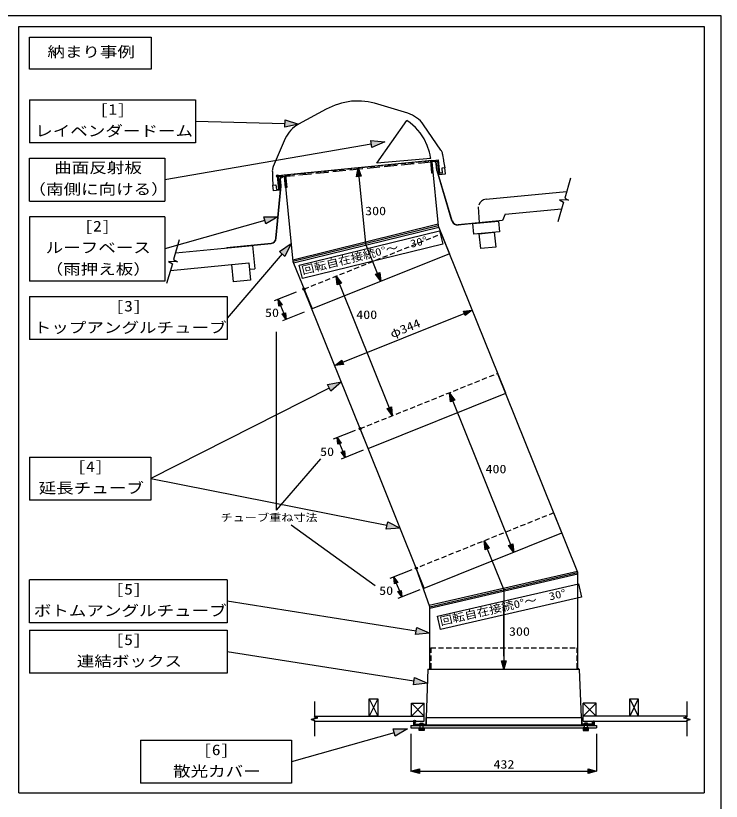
# Model space of a CAD drawing. Units: millimetres at full size, sheet at 1:10; details may follow other scales. Extents: x -2000 to 2000, y -1400 to 1400.
# Drawn here: x 358 to 2000, y -428 to 1400 of the extents above; entities that cross this region are included whole.
import ezdxf
from ezdxf.enums import TextEntityAlignment as Align

# ---------------------------------------------------------------- set-up
doc = ezdxf.new("R2010")
doc.units = ezdxf.units.MM
doc.header["$LTSCALE"] = 10
doc.header["$PDMODE"] = 32
doc.header["$PDSIZE"] = 5
doc.linetypes.add('DASHED1', pattern=[1.8, 1.2, -0.6])
doc.linetypes.add('DASHED3', pattern=[4, 3, -1])
for name, color, linetype in [('8-0', 7, 'Continuous'), ('F-6', 7, 'Continuous'), ('F-7', 7, 'Continuous'), ('F-8', 7, 'Continuous'), ('F-C', 7, 'Continuous'), ('F-D', 7, 'Continuous'), ('F-E', 7, 'Continuous'), ('F-F', 7, 'Continuous')]:
    doc.layers.add(name, color=color, linetype=linetype)
doc.styles.add('ＭＳ ゴシック', font='')
doc.styles.get('ＭＳ ゴシック').set_extended_font_data('MS Gothic')

msp = doc.modelspace()

# ---------------------------------------------------------------- linework, layer by layer
at = {"layer": '8-0'}
msp.add_lwpolyline([(-2000, -1400), (2000, -1400), (2000, 1400), (-2000, 1400)], close=True, dxfattribs=at)
at = {"layer": 'F-6'}
for p, q in [((1452.88, 973.2), (1640.17, 991.32)), ((1434.65, 955.64), (1437.05, 917.96)), ((1496.88, 937.97), (1628.3, 950.68)), ((1496.88, 937.97), (1490.67, 923.15)), ((1490.67, 923.15), (1437.05, 917.96)), ((730.26, 848.37), (909.29, 865.69)), ((909.29, 865.69), (914.54, 811.35)), ((718.18, 807.02), (884.26, 823.08)), ((902.45, 810.18), (914.54, 811.35)), ((1200.93, -189.8), (1180.93, -229.8)), ((1180.93, -189.8), (1200.93, -229.8)), ((1200.93, -189.8), (1180.93, -229.8)), ((1180.93, -189.8), (1200.93, -229.8)), ((1278.93, -199.8), (1308.93, -229.8)), ((1708.93, -199.8), (1678.93, -199.8)), ((1678.93, -199.8), (1708.93, -229.8)), ((1786.93, -189.8), (1806.93, -229.8)), ((1806.93, -189.8), (1786.93, -229.8)), ((1786.93, -189.8), (1806.93, -229.8)), ((1806.93, -189.8), (1786.93, -229.8)), ((1053.51, -229.8), (1308.93, -229.8)), ((1308.93, -241.8), (1308.93, -229.8)), ((1919.74, -229.8), (1678.93, -229.8)), ((1053.51, -241.8), (1308.93, -241.8)), ((1678.93, -241.8), (1919.74, -241.8))]:
    msp.add_line(p, q, dxfattribs=at)
for points in [[(1649.04, 1021.71), (1635.64, 975.8), (1644.54, 970.6), (1623.94, 971.4), (1632.84, 966.2), (1619.43, 920.29)], [(739.03, 878.41), (725.62, 832.49), (734.52, 827.29), (713.92, 828.1), (722.82, 822.89), (709.41, 776.98)], [(1053.51, -195.55), (1053.51, -231.8), (1061.01, -233.8), (1046.01, -237.8), (1053.51, -239.8), (1053.51, -276.05)], [(1278.93, -229.8), (1278.93, -199.8), (1308.93, -199.8)], [(1308.93, -229.8), (1308.93, -199.8), (1278.93, -229.8)], [(1678.93, -241.8), (1678.93, -229.8), (1678.93, -199.8)], [(1708.93, -229.8), (1708.93, -199.8), (1678.93, -229.8)], [(1919.74, -195.55), (1919.74, -231.8), (1912.24, -233.8), (1927.24, -237.8), (1919.74, -239.8), (1919.74, -276.05)], [(1053.51, -241.8), (1053.51, -239.8), (1046.01, -237.8), (1061.01, -233.8), (1053.51, -231.8), (1054.41, -229.8)], [(1919.74, -241.8), (1919.74, -239.8), (1927.24, -237.8), (1912.24, -233.8), (1919.74, -231.8), (1918.84, -229.8)]]:
    msp.add_lwpolyline(points, dxfattribs=at)
for points in [[(1422.04, 916.51), (1481.76, 922.29), (1484.16, 897.4), (1424.44, 891.62)], [(1436.89, 892.83), (1471.72, 896.2), (1475.09, 861.36), (1440.26, 857.99)], [(860.92, 820.82), (900.74, 824.68), (904.59, 784.86), (864.77, 781.01)], [(1180.93, -189.8), (1200.93, -189.8), (1200.93, -229.8), (1180.93, -229.8)], [(1180.93, -189.8), (1200.93, -189.8), (1200.93, -229.8), (1180.93, -229.8)], [(1786.93, -189.8), (1806.93, -189.8), (1806.93, -229.8), (1786.93, -229.8)], [(1786.93, -189.8), (1806.93, -189.8), (1806.93, -229.8), (1786.93, -229.8)]]:
    msp.add_lwpolyline(points, close=True, dxfattribs=at)
msp.add_arc((1454.8, 953.3), 20, 95.52486, 163.72346, dxfattribs=at)
at = {"layer": 'F-7'}
for p, q in [((1326.38, 1063.02), (983.26, 1028.71)), ((1326.67, 1060.08), (1341.55, 911.26)), ((983.51, 1026.18), (1003.32, 828.08)), ((1156.81, 1025.97), (1172.44, 869.67)), ((1341.22, 914.65), (1002.98, 831.47)), ((1341.55, 911.26), (1003.32, 828.08)), ((1004.6, 824.91), (1342.95, 908.11)), ((1341.55, 911.26), (1367.68, 846.32)), ((1265.83, 879.37), (1265.88, 879.37)), ((1498.35, 521.63), (1349.02, 892.71)), ((1200.27, 800.51), (1172.44, 869.67)), ((1367.68, 846.32), (1047.78, 717.59)), ((1003.32, 828.08), (1047.78, 717.59)), ((1098.45, 799.47), (1098.39, 799.47)), ((1111.4, 775.53), (1227.13, 487.94)), ((1011.12, 756.73), (960.1, 736.2)), ((1178.45, 392.89), (1029.12, 763.97)), ((974.73, 725.91), (982.19, 707.37)), ((1029.78, 710.34), (978.76, 689.81)), ((1119.26, 593.55), (1402.05, 707.35)), ((1629.01, 196.93), (1479.68, 568.01)), ((1178.45, 392.89), (1498.35, 521.63)), ((1375.49, 503.27), (1509.89, 169.3)), ((1309.11, 68.2), (1159.78, 439.28)), ((1148.13, 435.12), (1097.11, 414.59)), ((1111.74, 404.3), (1119.2, 385.76)), ((1166.8, 388.74), (1115.77, 368.21)), ((1666.33, 104.2), (1610.35, 243.32)), ((1309.11, 68.2), (1629.01, 196.93)), ((1455.59, 159.48), (1493.93, 64.22)), ((1280.13, 110.79), (1229.11, 90.26)), ((1290.83, 114.74), (1290.47, 114.59)), ((1321.53, 24.24), (1290.47, 114.59)), ((1320.07, 28.17), (1665.32, 107.48)), ((1321.53, 24.24), (1666.33, 104.2)), ((1666.33, 100.72), (1321.82, 20.83)), ((1243.74, 79.97), (1251.18, 61.49)), ((1298.8, 64.41), (1247.77, 43.87)), ((1493.93, 64.22), (1493.93, -100.8)), ((1321.53, -120.8), (1321.53, 24.24)), ((1493.93, -90.15), (1493.93, 25.92)), ((1317.43, -120.8), (1313.43, -232.8)), ((1317.43, -120.8), (1670.43, -120.8)), ((1320.93, -117.8), (1320.93, -120.8)), ((1320.93, -117.8), (1323.93, -117.8)), ((1321.53, -120.8), (1666.33, -120.8)), ((1663.93, -117.8), (1666.93, -117.8)), ((1666.93, -117.8), (1666.93, -120.8)), ((1674.43, -232.8), (1670.43, -120.8)), ((1312.43, -232.8), (1675.43, -232.8)), ((1312.43, -232.8), (1312.43, -248.8)), ((1313.43, -232.8), (1313.43, -249.8)), ((1674.43, -232.8), (1674.43, -249.8)), ((1675.43, -232.8), (1675.43, -248.8)), ((1286.43, -241.8), (1287.43, -241.8)), ((1286.43, -247.8), (1286.43, -241.8)), ((1287.43, -247.8), (1287.43, -241.8)), ((1288.43, -248.8), (1312.43, -248.8)), ((1288.43, -249.8), (1699.43, -249.8)), ((1699.43, -248.8), (1675.43, -248.8)), ((1700.43, -241.8), (1701.43, -241.8)), ((1700.43, -247.8), (1700.43, -241.8)), ((1701.43, -241.8), (1701.43, -247.8))]:
    msp.add_line(p, q, dxfattribs=at)
at = {"layer": 'F-7', "linetype": 'DASHED1'}
for p, q in [((1029.12, 763.97), (1349.02, 892.71)), ((1159.78, 439.28), (1479.68, 568.01)), ((1610.35, 243.32), (1290.47, 114.59)), ((1323.93, -70.8), (1323.93, -120.8))]:
    msp.add_line(p, q, dxfattribs=at)
at = {"layer": 'F-7'}
for points in [[(1154.82, 1045.87), (1162.14, 1026.5), (1151.47, 1025.44)], [(1017.86, 819.4), (1344.74, 899.79), (1352.39, 868.71), (1025.5, 788.33)], [(1103.93, 794.08), (1116.1, 777.33), (1106.1, 773.49)], [(1207.73, 781.96), (1195.56, 798.71), (1205.57, 802.55)], [(969.13, 739.83), (978.26, 727.26), (970.75, 724.38)], [(1420.6, 714.82), (1403.85, 702.65), (1400.01, 712.66)], [(987.8, 693.45), (978.66, 706.02), (986.17, 708.9)], [(1100.7, 586.09), (1117.45, 598.26), (1121.29, 588.25)], [(1116.02, 548.03), (1091.21, 526.47), (1083.75, 541.76)], [(1368.02, 521.82), (1380.19, 505.07), (1370.19, 501.23)], [(1234.6, 469.39), (1222.43, 486.14), (1232.43, 489.98)], [(1106.14, 418.23), (1115.27, 405.66), (1107.76, 402.77)], [(1124.81, 371.84), (1115.67, 384.41), (1123.18, 387.29)], [(1448.13, 178.04), (1460.3, 161.29), (1450.29, 157.45)], [(1517.35, 150.74), (1505.18, 167.49), (1515.19, 171.34)], [(1238.14, 93.89), (1247.27, 81.32), (1239.76, 78.44)], [(1339.64, 2.84), (1667.73, 78.2), (1674.89, 47.01), (1346.81, -28.34)], [(1256.81, 47.51), (1247.67, 60.08), (1255.18, 62.96)], [(1321.53, -36.69), (1288.84, -40.13), (1291.5, -23.32)], [(1493.93, -120.8), (1488.57, -100.8), (1499.29, -100.8)], [(1316.26, -153.39), (1283.57, -156.83), (1286.24, -140.02)]]:
    msp.add_lwpolyline(points, close=True, dxfattribs=at)
msp.add_lwpolyline([(1321.53, -120.8), (1666.33, -120.8), (1666.33, 104.2)], dxfattribs=at)
at = {"layer": 'F-7', "linetype": 'DASHED1'}
msp.add_lwpolyline([(1323.93, -70.8), (1663.93, -70.8), (1663.93, -120.8)], dxfattribs=at)
at = {"layer": 'F-7'}
for centre, radius, start, end in [((1288.43, -247.8), 2, 180, 270), ((1288.43, -247.8), 1, 180, 270), ((1699.43, -247.8), 1, 270, 0), ((1699.43, -247.8), 2, 270, 0)]:
    msp.add_arc(centre, radius, start, end, dxfattribs=at)
for p in [(1029.12, 763.97), (1159.78, 439.28), (1159.78, 439.28), (1290.45, 114.58)]:
    msp.add_point(p, dxfattribs=at)
at = {"layer": 'F-7', "color": 8}
for points in [[(1154.82, 1045.87), (1162.14, 1026.5), (1151.47, 1025.44)], [(1103.93, 794.08), (1116.1, 777.33), (1106.1, 773.49)], [(1207.73, 781.96), (1195.56, 798.71), (1205.57, 802.55)], [(969.13, 739.83), (978.26, 727.26), (970.75, 724.38)], [(1420.6, 714.82), (1403.85, 702.65), (1400.01, 712.66)], [(987.8, 693.45), (978.66, 706.02), (986.17, 708.9)], [(1100.7, 586.09), (1117.45, 598.26), (1121.29, 588.25)], [(1116.02, 548.03), (1091.21, 526.47), (1083.75, 541.76)], [(1368.02, 521.82), (1380.19, 505.07), (1370.19, 501.23)], [(1234.6, 469.39), (1222.43, 486.14), (1232.43, 489.98)], [(1106.14, 418.23), (1115.27, 405.66), (1107.76, 402.77)], [(1124.81, 371.84), (1115.67, 384.41), (1123.18, 387.29)], [(1448.13, 178.04), (1460.3, 161.29), (1450.29, 157.45)], [(1517.35, 150.74), (1505.18, 167.49), (1515.19, 171.34)], [(1238.14, 93.89), (1247.27, 81.32), (1239.76, 78.44)], [(1256.81, 47.51), (1247.67, 60.08), (1255.18, 62.96)], [(1321.53, -36.69), (1288.84, -40.13), (1291.5, -23.32)], [(1493.93, -120.8), (1488.57, -100.8), (1499.29, -100.8)], [(1316.26, -153.39), (1283.57, -156.83), (1286.24, -140.02)]]:
    msp.add_solid(points, dxfattribs=at)
at = {"layer": 'F-8'}
for p, q in [((365.49, 1375), (1960, 1375)), ((365.49, -407.87), (365.49, 1375)), ((1960, 1375), (1960, -407.87)), ((390.49, 1276), (390.49, 1350)), ((390.49, 1350), (673.49, 1350)), ((673.49, 1350), (673.49, 1276)), ((673.49, 1276), (390.49, 1276)), ((390.49, 1203.99), (390.49, 1103.99)), ((984.84, 1148.67), (776.88, 1153.99)), ((1185.73, 1101.05), (705.49, 1018.46)), ((390.49, 968.46), (390.49, 1068.46)), ((390.49, 1068.46), (705.49, 1068.46)), ((705.49, 1068.46), (705.49, 968.46)), ((390.49, 968.46), (705.49, 968.46)), ((705.49, 932.42), (390.49, 932.42)), ((390.49, 932.42), (390.49, 782.42)), ((705.49, 932.42), (705.49, 782.42)), ((937.95, 923.37), (705.49, 857.42)), ((978.47, 845.56), (850.37, 696.42)), ((705.49, 782.42), (390.49, 782.42)), ((390.49, 746.42), (390.49, 646.42)), ((390.49, 746.42), (850.37, 746.42)), ((850.37, 746.42), (850.37, 646.42)), ((964.36, 664.42), (964.36, 249.42)), ((850.37, 646.42), (390.49, 646.42)), ((1087.71, 533.65), (673.02, 323.03)), ((390.49, 373.03), (673.02, 373.03)), ((390.49, 373.03), (390.49, 273.03)), ((673.02, 373.03), (673.02, 273.03)), ((1067.78, 368.76), (964.36, 249.42)), ((1221.97, 213.53), (673.02, 322.47)), ((673.02, 273.03), (390.49, 273.03)), ((1194.5, 73.51), (999.01, 214.27)), ((850.37, 87.69), (390.49, 87.69)), ((390.49, -12.31), (390.49, 87.69)), ((850.37, 87.69), (850.37, -12.31)), ((1290.17, -31.74), (850.37, 37.69)), ((850.37, -12.31), (390.49, -12.31)), ((390.49, -29.84), (850.37, -29.84)), ((390.49, -29.84), (390.49, -129.84)), ((850.37, -29.84), (850.37, -129.84)), ((1284.9, -148.44), (850.37, -79.84)), ((850.37, -129.84), (390.49, -129.84)), ((1239.12, -268.31), (1000.39, -336.03)), ((1709.93, -271), (1709.93, -357.74)), ((648.39, -286.03), (1000.39, -286.03)), ((648.39, -286.03), (648.39, -386.03)), ((1000.39, -286.03), (1000.39, -386.03)), ((1297.93, -357.74), (1689.93, -357.74)), ((1000.39, -386.03), (648.39, -386.03)), ((365.49, -407.87), (1960, -407.87))]:
    msp.add_line(p, q, dxfattribs=at)
for points in [[(390.49, 1203.99), (776.88, 1203.99), (776.88, 1103.99), (390.49, 1103.99)], [(1277.93, -271), (1277.93, -357.74), (1297.93, -352.38), (1297.93, -363.09), (1277.93, -357.74)]]:
    msp.add_lwpolyline(points, dxfattribs=at)
for points in [[(1016.58, 1147.86), (984.55, 1140.46), (985.15, 1157.47)], [(1217.02, 1106.43), (1187, 1093.06), (1184.33, 1109.86)], [(528.3, 1034.71), (528.3, 1034.71), (528.3, 1034.71), (528.3, 1034.71), (528.3, 1034.71), (528.3, 1034.71), (528.3, 1034.71), (528.3, 1034.71)], [(522.06, 1013.9), (522.06, 1013.9), (522.06, 1013.9), (522.06, 1013.9), (522.06, 1013.9), (522.06, 1013.9), (522.06, 1013.9), (522.06, 1013.9)], [(968.5, 932.03), (940.03, 915.6), (935.63, 932.03)], [(999.16, 869.64), (984.75, 840.1), (971.91, 851.26)], [(1253.11, 207.35), (1220.29, 205.63), (1223.83, 222.28)], [(1269.66, -259.65), (1241.2, -276.08), (1236.79, -259.65)], [(1709.93, -357.74), (1689.93, -363.09), (1689.93, -352.38)]]:
    msp.add_lwpolyline(points, close=True, dxfattribs=at)
at = {"layer": 'F-8', "color": 8}
for points in [[(1016.58, 1147.86), (984.55, 1140.46), (985.15, 1157.47)], [(1217.02, 1106.43), (1187, 1093.06), (1184.33, 1109.86)], [(968.5, 932.03), (940.03, 915.6), (935.63, 932.03)], [(999.16, 869.64), (984.75, 840.1), (971.91, 851.26)], [(1253.11, 207.35), (1220.29, 205.63), (1223.83, 222.28)], [(1269.66, -259.65), (1241.2, -276.08), (1236.79, -259.65)], [(1277.93, -357.74), (1297.93, -352.38), (1297.93, -363.09)], [(1709.93, -357.74), (1689.93, -363.09), (1689.93, -352.38)]]:
    msp.add_solid(points, dxfattribs=at)
at = {"layer": 'F-C'}
for p, q in [((1277.93, -251.8), (1680.93, -251.8)), ((1277.93, -251.8), (1277.93, -256.8)), ((1283.93, -241.8), (1283.93, -250)), ((1283.93, -241.8), (1284.78, -241.8)), ((1284.78, -249.95), (1284.78, -241.8)), ((1285.73, -251.8), (1315.93, -251.8)), ((1285.78, -250.95), (1315.93, -250.95)), ((1299.43, -245.8), (1306.43, -245.8)), ((1299.43, -256.8), (1299.43, -245.8)), ((1306.43, -256.8), (1306.43, -245.8)), ((1315.93, -250.95), (1315.93, -251.8)), ((1671.93, -250.95), (1671.93, -251.8)), ((1702.08, -250.95), (1671.93, -250.95)), ((1702.13, -251.8), (1671.93, -251.8)), ((1688.43, -245.8), (1681.43, -245.8)), ((1681.43, -256.8), (1681.43, -245.8)), ((1688.43, -256.8), (1688.43, -245.8)), ((1688.93, -251.8), (1709.93, -251.8)), ((1703.08, -249.95), (1703.08, -241.8)), ((1703.93, -241.8), (1703.08, -241.8)), ((1703.93, -241.8), (1703.93, -250)), ((1709.93, -251.8), (1709.93, -256.8)), ((1277.93, -256.8), (1709.93, -256.8)), ((1296.93, -262.8), (1296.93, -256.8)), ((1296.93, -256.8), (1308.93, -256.8)), ((1308.93, -262.8), (1296.93, -262.8)), ((1297.93, -262.8), (1297.93, -256.8)), ((1298.93, -262.8), (1298.93, -256.8)), ((1299.93, -262.8), (1299.93, -256.8)), ((1300.93, -262.8), (1300.93, -256.8)), ((1301.93, -262.8), (1301.93, -256.8)), ((1302.93, -262.8), (1302.93, -256.8)), ((1303.93, -256.8), (1303.93, -262.8)), ((1304.93, -256.8), (1304.93, -262.8)), ((1305.93, -256.8), (1305.93, -262.8)), ((1306.93, -256.8), (1306.93, -262.8)), ((1307.93, -256.8), (1307.93, -262.8)), ((1308.93, -256.8), (1308.93, -262.8)), ((1678.93, -256.8), (1678.93, -262.8)), ((1690.93, -256.8), (1678.93, -256.8)), ((1678.93, -262.8), (1690.93, -262.8)), ((1679.93, -256.8), (1679.93, -262.8)), ((1680.93, -256.8), (1680.93, -262.8)), ((1681.93, -256.8), (1681.93, -262.8)), ((1682.93, -256.8), (1682.93, -262.8)), ((1683.93, -256.8), (1683.93, -262.8)), ((1684.93, -262.8), (1684.93, -256.8)), ((1685.93, -262.8), (1685.93, -256.8)), ((1686.93, -262.8), (1686.93, -256.8)), ((1687.93, -262.8), (1687.93, -256.8)), ((1688.93, -262.8), (1688.93, -256.8)), ((1689.93, -262.8), (1689.93, -256.8)), ((1690.93, -262.8), (1690.93, -256.8))]:
    msp.add_line(p, q, dxfattribs=at)
for centre, radius, start, end in [((1285.73, -250), 1.8, 180, 270), ((1285.78, -249.95), 1, 180, 270), ((1702.08, -249.95), 1, 270, 0), ((1702.13, -250), 1.8, 270, 0)]:
    msp.add_arc(centre, radius, start, end, dxfattribs=at)
msp.add_point((1286.43, -241.8), dxfattribs=at)
at = {"layer": 'F-D'}
for p, q in [((1323.14, 1062.7), (1342.21, 1064.61)), ((1326.63, 1060.5), (1339.98, 1061.83)), ((1339.98, 1061.83), (1343.09, 1030.69)), ((1345.33, 1033.46), (1342.21, 1064.61)), ((986.49, 1029.04), (967.42, 1027.13)), ((983.51, 1026.19), (970.16, 1024.85)), ((956.4, 1006.09), (963.88, 1006.84)), ((957.8, 992.16), (956.4, 1006.09)), ((963.88, 1006.84), (965.02, 995.43))]:
    msp.add_line(p, q, dxfattribs=at)
for points in [[(1323.14, 1062.7), (1325.99, 1034.22), (1329.22, 1034.54), (1326.63, 1060.5)], [(1343.09, 1030.69), (1358.57, 1032.24), (1357.18, 1046.17), (1349.7, 1045.42), (1350.84, 1034.02), (1345.33, 1033.46)], [(970.16, 1024.85), (973.27, 993.71), (957.8, 992.16)], [(965.02, 995.43), (970.53, 995.99), (967.42, 1027.13)], [(986.49, 1029.04), (989.34, 1000.55), (986.1, 1000.23), (983.51, 1026.19)]]:
    msp.add_lwpolyline(points, dxfattribs=at)
for p in [(967.42, 1027.13), (976.83, 1025.52)]:
    msp.add_point(p, dxfattribs=at)
at = {"layer": 'F-E'}
for p, q in [((1270.45, 1172.95), (1200.75, 1194.06)), ((1080.8, 1182.21), (1016.58, 1147.86)), ((1198.52, 1056.61), (1268.16, 1156.24)), ((1275.79, 1151.04), (1268.16, 1156.24)), ((1288.3, 1139.91), (1275.79, 1151.04)), ((1299.28, 1127.27), (1288.3, 1139.91)), ((1347.77, 1087.52), (1307.33, 1146.05)), ((1308.56, 1113.33), (1299.28, 1127.27)), ((985.69, 1114.26), (957.48, 1048.95)), ((1315.97, 1098.32), (1308.56, 1113.33)), ((1321.4, 1082.49), (1315.97, 1098.32)), ((1322.6, 1076.49), (1321.4, 1082.49)), ((1324.06, 1067.42), (1198.52, 1056.61)), ((1354.1, 1064.2), (1352.07, 1076.19)), ((1354.4, 1064.23), (1354.1, 1064.2)), ((1354.85, 1061.56), (1354.4, 1064.23)), ((1354.55, 1061.53), (1354.85, 1061.56)), ((1357.24, 1045.72), (1354.55, 1061.53)), ((955.49, 1036.99), (955.84, 1024.84)), ((955.84, 1024.84), (955.54, 1024.81)), ((955.54, 1024.81), (955.62, 1022.1)), ((955.62, 1022.1), (955.92, 1022.13)), ((955.92, 1022.13), (956.38, 1006.1))]:
    msp.add_line(p, q, dxfattribs=at)
at = {"layer": 'F-E', "linetype": 'DASHED1'}
msp.add_line((967.42, 1027.13), (1342.21, 1064.61), dxfattribs=at)
at = {"layer": 'F-E'}
msp.add_lwpolyline([(1324.06, 1067.42), (1323.63, 1070.45), (1322.6, 1076.49)], dxfattribs=at)
for centre, radius, start, end in [((1159.26, 1037.9), 164.26, 96.90748, 118.53235), ((1152.06, 1037.19), 164.26, 72.75616, 94.38103), ((1250.38, 1106.7), 69.22, 34.64425, 73.14425), ((1049.23, 1086.82), 69.22, 118.14425, 156.64425), ((1324.69, 1072.3), 27.65, 17.84068, 33.41461), ((1324.69, 1072.3), 27.65, 8.08201, 17.84068), ((983.1, 1038.54), 27.65, 157.8739, 173.44783), ((983.1, 1038.54), 27.65, 173.44783, 183.2065)]:
    msp.add_arc(centre, radius, start, end, dxfattribs=at)
msp.add_point((967.42, 1027.13), dxfattribs=at)
at = {"layer": 'F-F', "linetype": 'DASHED3'}
msp.add_line((976.83, 1025.52), (1333.34, 1060.74), dxfattribs=at)
at = {"layer": 'F-F'}
for p, q in [((1333.34, 1060.74), (1333.41, 1060.02)), ((1338.52, 1039.81), (1336.88, 1056.41)), ((1338.37, 1048.65), (1337.59, 1056.48)), ((1339.23, 1039.88), (1338.34, 1048.95)), ((976.83, 1025.51), (976.9, 1024.78)), ((1373.44, 922.48), (1338.61, 1039.39)), ((1374.12, 922.68), (1339.29, 1039.6)), ((974.27, 1012.67), (973.5, 1020.5)), ((975.85, 1003.97), (974.21, 1020.57)), ((975.14, 1003.9), (974.24, 1012.96)), ((963.87, 882.14), (975.14, 1003.61)), ((964.57, 882.07), (975.85, 1003.54)), ((1490.6, 923.86), (1387.54, 913.67)), ((1490.67, 923.15), (1387.61, 912.96)), ((1490.6, 923.86), (1490.67, 923.15)), ((849.41, 860.49), (952.47, 870.67)), ((849.41, 860.49), (849.48, 859.78)), ((849.48, 859.78), (952.54, 869.96))]:
    msp.add_line(p, q, dxfattribs=at)
for centre, radius, start, end in [((1332.86, 1056.02), 4.75, 5.64425, 84.23235), ((1332.86, 1056.02), 4.04, 5.64425, 82.18791), ((978.23, 1020.97), 4.75, 107.05616, 185.64425), ((978.23, 1020.97), 4.04, 109.1006, 185.64425), ((1340.75, 1040.03), 2.23, 185.64425, 196.59102), ((1340.75, 1040.03), 1.52, 185.64425, 196.59102), ((973.62, 1003.75), 1.52, 354.69749, 5.64425), ((973.62, 1003.75), 2.23, 354.69749, 5.64425), ((1386.29, 926.31), 13.41, 196.59102, 275.64425), ((1386.29, 926.31), 12.7, 196.59102, 275.64425), ((951.22, 883.31), 12.7, 275.64425, 354.69749), ((951.22, 883.31), 13.41, 275.64425, 354.69749)]:
    msp.add_arc(centre, radius, start, end, dxfattribs=at)
msp.add_point((976.83, 1025.51), dxfattribs=at)

# ---------------------------------------------------------------- texts
at = {"layer": 'F-7', "style": 'ＭＳ ゴシック', "width": 1.2}
for s, p in [('300', (1171.33, 929.86)), ('50', (938.45, 692.97)), ('400', (1150.71, 688.48)), ('50', (1066.59, 369.67)), ('400', (1451.43, 329.37)), ('50', (1203.99, 46.38)), ('300', (1506.03, -48.71))]:
    msp.add_text(s, height=19.9, dxfattribs=at).set_placement(p, align=Align.BOTTOM_LEFT)
for s, height, rotation, p in [('回転自在接続0°～\u300030°', 17.91, 13.816, (1027.54, 792.72)), ('φ344', 19.9, 21.921, (1236.27, 644.04)), ('回転自在接続0°～\u300030°', 17.91, 12.936, (1348.92, -23.98))]:
    msp.add_text(s, height=height, rotation=rotation, dxfattribs=at).set_placement(p, align=Align.BOTTOM_LEFT)
at = {"layer": 'F-8', "style": 'ＭＳ ゴシック', "width": 1.2}
for s, height, p in [('納まり事例', 24.89, (432.12, 1296.02)), ('[1]', 24.93, (553.68, 1161.99)), ('レイベンダードーム', 24.93, (403.68, 1111.99)), ('曲面反射板', 24.93, (447.99, 1026.46)), ('（南側に向ける）', 24.93, (387.99, 976.46)), ('[2]', 24.93, (517.99, 890.42)), ('ルーフベース', 24.93, (427.99, 840.42)), ('（雨押え板）', 24.93, (427.99, 790.42)), ('[3]', 24.93, (590.43, 704.42)), ('トップアングルチューブ', 24.93, (400.43, 654.42)), ('[4]', 24.93, (501.76, 331.03)), ('延長チューブ', 24.93, (411.76, 281.03)), ('チューブ重ね寸法', 17.23, (835.18, 218.4)), ('[5]', 24.93, (590.43, 45.69)), ('ボトムアングルチューブ', 24.93, (400.43, -4.31)), ('[5]', 24.93, (590.43, -71.84)), ('連結ボックス', 24.93, (500.43, -121.84)), ('[6]', 24.93, (794.39, -328.03)), ('散光カバー', 24.93, (724.39, -378.03)), ('432', 19.9, (1469.98, -357.74))]:
    msp.add_text(s, height=height, dxfattribs=at).set_placement(p, align=Align.BOTTOM_LEFT)

doc.saveas('drawing.dxf')
